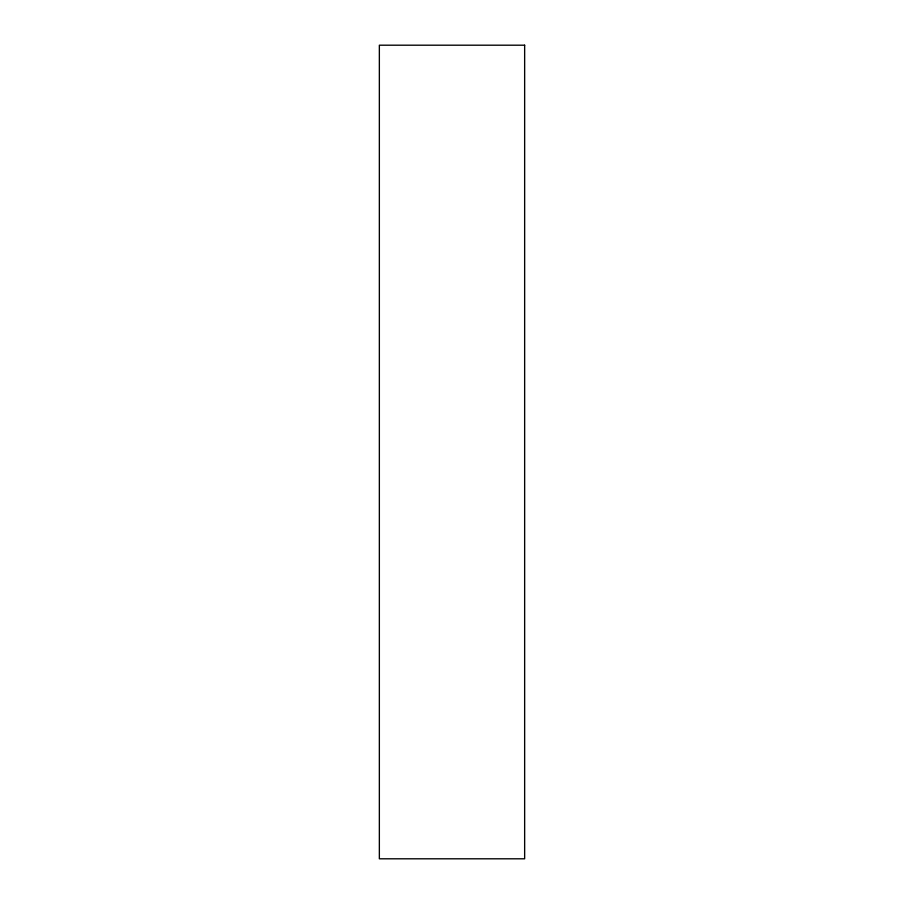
<?xml version="1.0" encoding="UTF-8"?>
<svg xmlns="http://www.w3.org/2000/svg" width="904" height="904" viewBox="0 0 904 904"><rect width="100%" height="100%" fill="white"/><g stroke="black" fill="none" stroke-linecap="round" stroke-linejoin="round"><path stroke-width="1.36" d="M524.648 45.2L379.352 45.2L379.352 858.8L524.648 858.8L524.648 45.2"/></g></svg>
